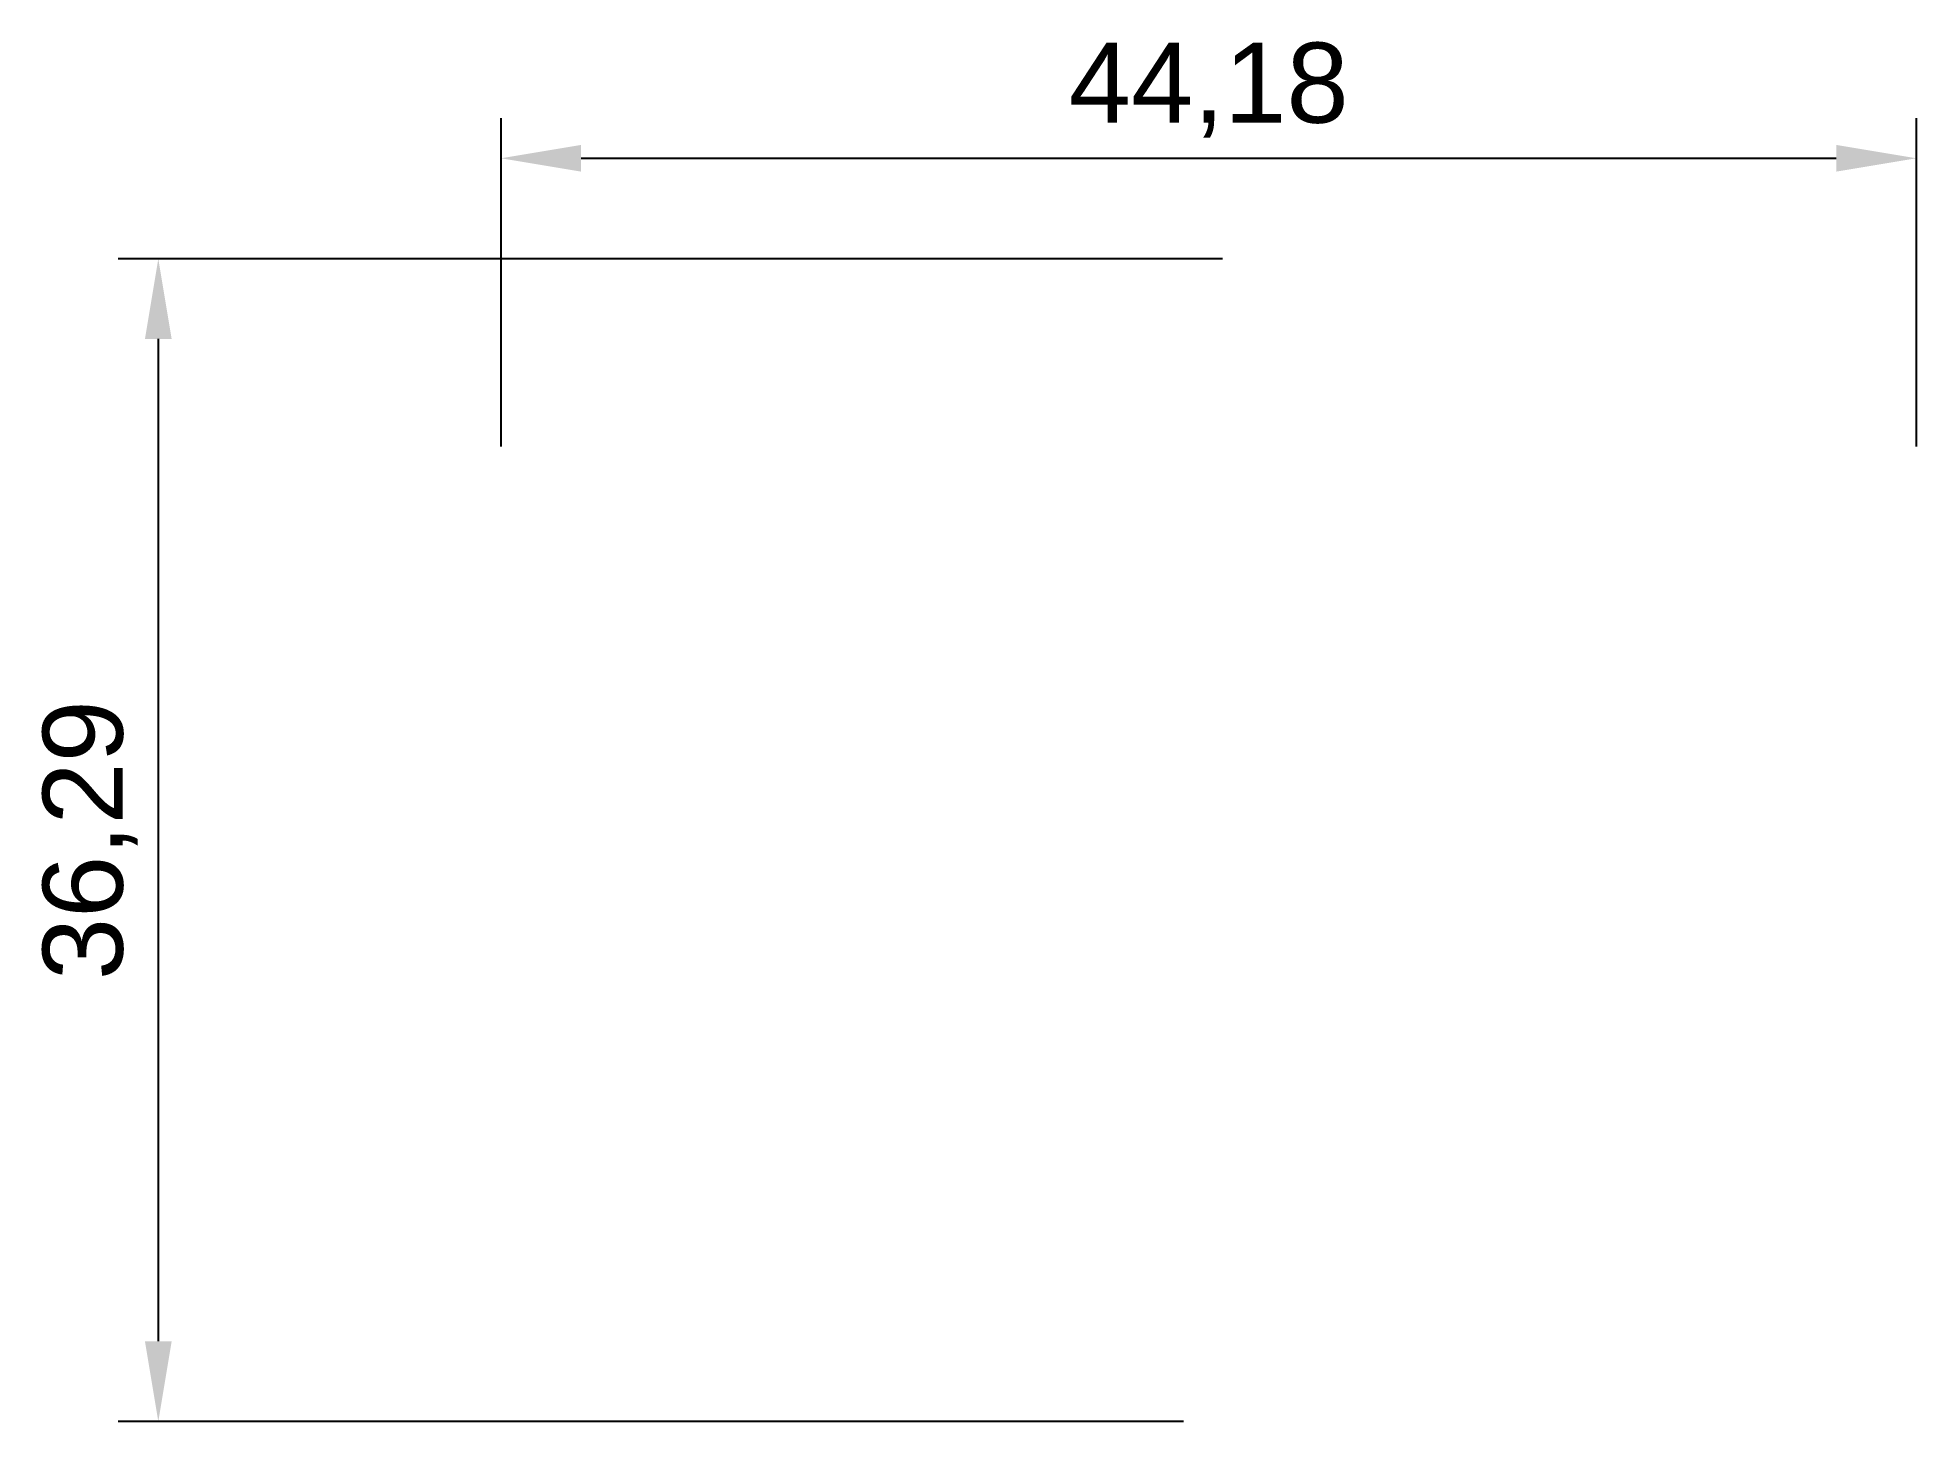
# Model space of a CAD drawing. Header units: millimetres. Extents: x 0.6 to 59.2, y 0 to 43.2.
import ezdxf

# ---------------------------------------------------------------- set-up
doc = ezdxf.new("R2010")
doc.units = ezdxf.units.MM
doc.styles.get("Standard").update_dxf_attribs({"font": 'arial.ttf'})
doc.dimstyles.new('ISO-25', dxfattribs={"dimtxt": 2.5, "dimasz": 2.5, "dimexe": 1.25, "dimexo": 0.625, "dimtad": 1, "dimtxsty": 'Standard', "dimcen": 2.5, "dimadec": 0, "dimazin": 0, "dimtfac": 1, "dimtmove": 0, "dimatfit": 3, "dimfxl": 1, "dimarcsym": 0})

# ---------------------------------------------------------------- blocks, each defined once
blk = doc.blocks.new('*D7')
at = {"color": 0, "lineweight": -2, "transparency": 16777216}
for p, q in [((15.056, 30.435), (15.056, 40.685)), ((59.233, 30.435), (59.233, 40.685)), ((17.556, 39.435), (56.733, 39.435))]:
    blk.add_line(p, q, dxfattribs=at)
at = {"color": 0, "transparency": 16777216}
for points in [[(17.556, 39.851), (17.556, 39.018), (15.056, 39.435)], [(56.733, 39.851), (56.733, 39.018), (59.233, 39.435)]]:
    blk.add_solid(points, dxfattribs=at)
at = {"layer": 'Defpoints', "color": 0, "transparency": 16777216}
for p in [(59.233, 39.435), (15.056, 29.81), (59.233, 29.81)]:
    blk.add_point(p, dxfattribs=at)
at = {"color": 0, "transparency": 16777216, "insert": (37.144, 41.562), "char_height": 2.5, "attachment_point": 5}
blk.add_mtext('44,18', dxfattribs=at)
blk = doc.blocks.new('*D8')
at = {"color": 0, "lineweight": -2, "transparency": 16777216}
for p, q in [((37.575, 36.295), (3.109, 36.295)), ((4.359, 33.795), (4.359, 2.507)), ((36.353, 0.007), (3.109, 0.007))]:
    blk.add_line(p, q, dxfattribs=at)
at = {"color": 0, "transparency": 16777216}
for points in [[(3.943, 33.795), (4.776, 33.795), (4.359, 36.295)], [(3.943, 2.507), (4.776, 2.507), (4.359, 0.007)]]:
    blk.add_solid(points, dxfattribs=at)
at = {"layer": 'Defpoints', "color": 0, "transparency": 16777216}
for p in [(38.2, 36.295), (4.359, 0.007), (36.978, 0.007)]:
    blk.add_point(p, dxfattribs=at)
at = {"color": 0, "transparency": 16777216, "insert": (2.232, 18.151), "char_height": 2.5, "attachment_point": 5, "rotation": 90}
blk.add_mtext('36,29', dxfattribs=at)

msp = doc.modelspace()

# ---------------------------------------------------------------- dimensions: what is measured, and where the dimension line sits
dim = msp.add_linear_dim(base=(59.233, 39.435), p1=(15.056, 29.81), p2=(59.233, 29.81), dimstyle='ISO-25')
dim.commit()
dim.dimension.update_dxf_attribs({"geometry": '*D7', "text_midpoint": (37.144, 41.562)})
dim = msp.add_linear_dim(base=(4.359, 0.007), p1=(38.2, 36.295), p2=(36.978, 0.007), angle=90, dimstyle='ISO-25')
dim.commit()
dim.dimension.update_dxf_attribs({"geometry": '*D8', "text_midpoint": (2.232, 18.151)})

doc.saveas('drawing.dxf')
